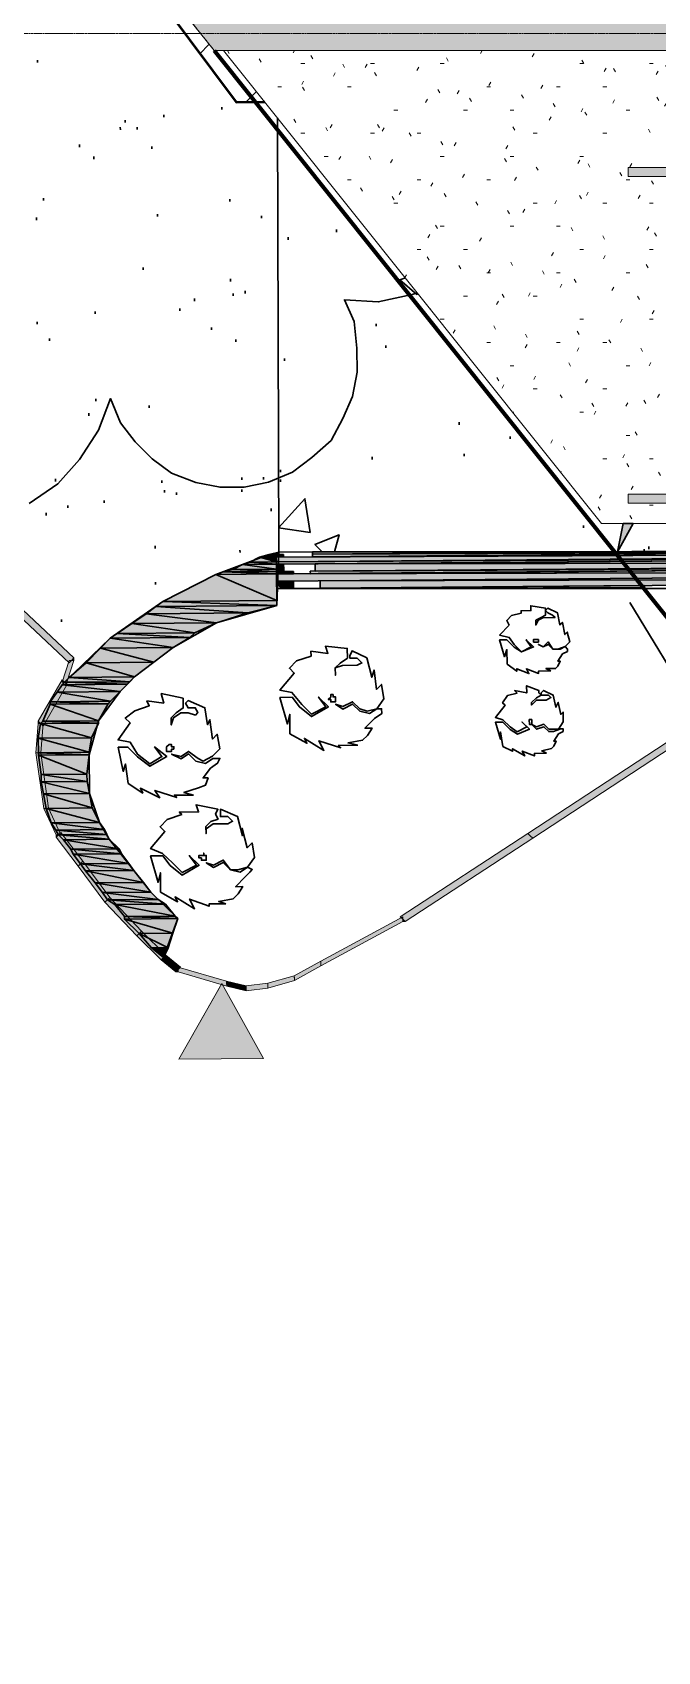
# Model space of a CAD drawing. Header units: inches. Extents: x -4136 to -1245, y 10244 to 12022.
# Drawn here: x -3729 to -3522, y 10266 to 10801 of the extents above; entities that cross this region are included whole.
import ezdxf

# ---------------------------------------------------------------- set-up
doc = ezdxf.new("R2010")
doc.units = ezdxf.units.IN
doc.header["$MEASUREMENT"] = 0
for name, pattern in [('Double Dash 3_8_', [1, 0.375, -0.125, 0.125, -0.125, 0.125, -0.125]), ('Grid Line 1_2_', [0.875, 0.5, -0.125, 0.125, -0.125]), ('IMPORT-DASHEDX2 _3_', [0.225, 0.15, -0.075])]:
    doc.linetypes.add(name, pattern=pattern)
for name, color, linetype, lineweight in [('A-FLOR', 192, 'Continuous', 13), ('A-FLOR-PATT-2', 8, 'Continuous', 9), ('A-GENM', 5, 'Continuous', 9), ('C-PROP-LINE', 91, 'Double Dash 3_8_', 20), ('PDF_Geometry-1', 9, 'Continuous', 70), ('PDF_Geometry-2', 254, 'Continuous', 9), ('PDF_Geometry-3', 253, 'Continuous', 30), ('PDF_Geometry-4', 151, 'Continuous', 20), ('PDF_Geometry-5', 111, 'Continuous', 50), ('PDF_Solid Fills-1', 147, 'IMPORT-DASHEDX2 _3_', 9), ('PDF_Solid Fills-2', 253, 'Continuous', 30), ('PDF_Solid Fills-3', 151, 'Continuous', 20), ('PDF_Solid Fills-4', 254, 'Continuous', 9), ('S-GRID-1', 1, 'Grid Line 1_2_', 9), ('site plan_dwg _3_-1', 254, 'IMPORT-DASHEDX2 _3_', 9)]:
    doc.layers.add(name, color=color, linetype=linetype, lineweight=lineweight)
pattern_1 = [(0, (0, 0), (30.72, 7.68), [1.267, -21.773, 1.267, -21.773, -122.88]), (0, (0, 0), (30.72, 7.68), [-46.08, 1.267, -44.813, 1.267, -21.773, -53.76]), (0, (0, 0), (30.72, 7.68), [-115.2, 1.267, -14.093, 1.267, -37.133]), (120, (11.52, 3.84), (-22.011075, 22.7643004), [1.267, -21.773, 1.267, -21.773, -122.88]), (120, (11.52, 3.84), (-22.011075, 22.7643004), [-46.08, 1.267, -44.813, 1.267, -21.773, -53.76]), (120, (11.52, 3.84), (-22.011075, 22.7643004), [-115.2, 1.267, -14.093, 1.267, -37.133]), (240, (15.36, 19.2), (-8.708925, -30.4443004), [1.267, -21.773, 1.267, -21.773, -122.88]), (240, (15.36, 19.2), (-8.708925, -30.4443004), [-46.08, 1.267, -44.813, 1.267, -21.773, -53.76]), (240, (15.36, 19.2), (-8.708925, -30.4443004), [-115.2, 1.267, -14.093, 1.267, -37.133])]

# ---------------------------------------------------------------- blocks, each defined once
blk = doc.blocks.new('site plan_dwg _3_-1267336-FLOOR PLAN - MEZZANINE')
at = {"layer": 'PDF_Solid Fills-1'}
for points in [[(1327.32, 743.4), (1328.92, 745), (1202.52, 865.8), (1200.92, 864.2), (1327.12, 743.59)], [(1324.92, 737), (1326.53, 737.02), (1328.92, 744.2), (1327.32, 744.2), (1325.12, 737.6)], [(1318.52, 722.6), (1326.52, 736.2), (1324.92, 737.8), (1316.92, 724.2), (1318.51, 722.6)], [(1316.12, 713.8), (1317.72, 713.8), (1318.52, 723.4), (1316.92, 723.4), (1316.12, 713.81)], [(1480.12, 684.2), (1536.12, 720.2), (1534.52, 721.8), (1478.52, 685.8)], [(1318.52, 695.4), (1320.12, 695.4), (1317.72, 713.8), (1316.12, 713.8)], [(1322.52, 686.6), (1324.12, 686.6), (1320.12, 695.4), (1318.52, 695.4)], [(1329.72, 676.2), (1331.32, 677.8), (1324.12, 687.4), (1322.52, 685.8)], [(1437.72, 657), (1480.12, 684.2), (1478.52, 685.8), (1436.12, 658.6)], [(1338.52, 664.2), (1340.12, 665.8), (1331.32, 677.8), (1329.72, 676.2)], [(1348.92, 653), (1350.52, 654.6), (1340.12, 665.8), (1338.52, 664.2)], [(1409.72, 642.6), (1436.92, 657), (1436.92, 658.6), (1409.72, 644.2)], [(1356.92, 645), (1358.52, 646.6), (1350.52, 654.6), (1348.92, 653)], [(1361.72, 641), (1363.32, 642.6), (1358.52, 646.6), (1356.92, 645)], [(1378.52, 636.2), (1378.52, 637.8), (1362.52, 642.6), (1362.52, 641), (1378.51, 636.2)], [(1400.92, 637.8), (1409.72, 642.6), (1409.72, 644.2), (1400.92, 639.4)], [(1384.92, 634.6), (1384.92, 636.2), (1378.52, 637.8), (1378.52, 636.2), (1384.91, 634.6)], [(1384.92, 634.6), (1392.12, 635.4), (1392.12, 637), (1384.92, 636.2)], [(1392.12, 635.4), (1400.92, 637.8), (1400.92, 639.4), (1392.12, 637)]]:
    blk.add_hatch(color=256, dxfattribs=at).paths.add_polyline_path(points, flags=0)
at = {"layer": 'PDF_Solid Fills-2'}
for points in [[(1508.92, 778.6), (1510.86, 787.9), (1514.22, 787.88), (1510.61, 781.55)], [(1384.92, 775.4), (1396.12, 775.4), (1387.32, 776.2)], [(1387.32, 776.2), (1396.12, 776.2), (1390.52, 777.8)], [(1396.12, 775.4), (1387.32, 776.2), (1396.12, 776.2)], [(1390.52, 777.8), (1396.12, 777.8), (1393.72, 778.6)], [(1396.12, 776.2), (1390.52, 777.8), (1396.12, 777.8)], [(1393.72, 778.6), (1396.12, 778.6), (1396.92, 779.4)], [(1396.12, 777.8), (1393.72, 778.6), (1396.12, 778.6)], [(1396.12, 777.8), (1398.52, 777.8), (1396.12, 778.6)], [(1398.52, 777.8), (1396.12, 778.6), (1398.52, 778.6)], [(1396.12, 776.2), (1783.32, 776.2), (1396.12, 777.8)], [(1396.12, 777.8), (1644.12, 777.8), (1783.32, 776.2), (1493.97, 777.39)], [(1396.12, 775.4), (1786.52, 775.4), (1396.12, 776.2)], [(1396.12, 776.2), (1783.32, 776.2), (1786.52, 775.4), (1492.68, 776)], [(1408.12, 778.6), (1513.72, 778.6), (1408.12, 779.4)], [(1408.12, 777.8), (1624.15, 777.84), (1408.12, 778.6)], [(1408.12, 778.6), (1513.78, 778.6), (1624.15, 777.84), (1494.8, 778.29)], [(1358.52, 763.4), (1396.12, 763.4), (1376.12, 772.2)], [(1376.12, 772.2), (1396.12, 772.2), (1378.52, 773), (1377.06, 772.51)], [(1396.12, 763.4), (1376.12, 772.2), (1396.12, 772.2)], [(1378.52, 773), (1396.12, 773), (1381.72, 773.8)], [(1396.12, 772.2), (1378.52, 773), (1396.12, 773)], [(1381.72, 773.8), (1396.12, 773.8), (1384.92, 775.4)], [(1396.12, 773), (1381.72, 773.8), (1396.12, 773.8)], [(1396.12, 773.8), (1384.92, 775.4), (1396.12, 775.4)], [(1396.12, 773.8), (1398.52, 773.8), (1396.12, 775.4)], [(1398.52, 773.8), (1396.12, 775.4), (1398.52, 775.4)], [(1396.12, 773), (1398.52, 773), (1396.12, 773.8)], [(1398.52, 773), (1396.12, 773.8), (1398.52, 773.8)], [(1396.12, 772.2), (1401.72, 772.2), (1396.12, 773)], [(1401.72, 772.2), (1396.12, 773), (1401.72, 773)], [(1396.12, 769.8), (1802.41, 769.82), (1396.12, 772.2)], [(1396.12, 772.2), (1798.52, 772.2), (1806.52, 769.8), (1488.66, 771.66)], [(1407.32, 772.2), (1798.52, 772.2), (1407.32, 773)], [(1407.32, 773), (1794.52, 773), (1798.52, 772.2), (1489.75, 772.83)], [(1408.92, 773), (1794.52, 773), (1408.92, 775.4)], [(1408.92, 775.4), (1786.52, 775.4), (1794.52, 773), (1491.64, 774.88)], [(1396.12, 769), (1401.72, 769), (1396.12, 769.8)], [(1401.72, 769), (1396.12, 769.8), (1401.72, 769.8)], [(1397.72, 767.4), (1401.72, 767.4), (1396.12, 769)], [(1401.72, 767.4), (1396.12, 769), (1401.72, 769)], [(1410.52, 767.4), (1813.72, 767.4), (1410.52, 769.8)], [(1410.52, 769.8), (1806.52, 769.8), (1813.72, 767.4), (1486.52, 769.35)], [(1410.52, 767.4), (1517.72, 767.4), (1517.72, 766.6), (1484.21, 766.85)], [(1352.92, 759.4), (1386.52, 759.4), (1356.12, 761.8)], [(1356.12, 761.8), (1396.12, 761.8), (1358.52, 763.4)], [(1386.52, 759.4), (1356.12, 761.8), (1396.12, 761.8)], [(1396.12, 761.8), (1358.52, 763.4), (1396.12, 763.4)], [(1343.32, 753), (1368.92, 753), (1348.12, 756.2)], [(1348.12, 756.2), (1376.12, 756.2), (1352.92, 759.4)], [(1368.92, 753), (1348.12, 756.2), (1376.12, 756.2)], [(1376.12, 756.2), (1352.92, 759.4), (1386.52, 759.4), (1376.93, 756.45)], [(1337.72, 748.2), (1361.72, 748.2), (1340.92, 751.4)], [(1340.92, 751.4), (1367.32, 751.4), (1343.32, 753)], [(1361.72, 748.2), (1340.92, 751.4), (1367.32, 751.4)], [(1367.32, 751.4), (1343.32, 753), (1368.92, 753)], [(1332.92, 743.4), (1355.32, 743.4), (1337.72, 748.2)], [(1355.32, 743.4), (1337.72, 748.2), (1361.72, 748.2)], [(1325.72, 737), (1347.32, 737), (1327.32, 738.6)], [(1327.32, 738.6), (1348.92, 738.6), (1332.92, 743.4)], [(1347.32, 737), (1327.32, 738.6), (1348.92, 738.6)], [(1348.92, 738.6), (1332.92, 743.4), (1355.32, 743.4)], [(1320.92, 730.6), (1340.92, 730.6), (1323.32, 733.8)], [(1323.32, 733.8), (1344.12, 733.8), (1324.92, 736.2)], [(1340.92, 730.6), (1323.32, 733.8), (1344.12, 733.8)], [(1324.92, 736.2), (1346.52, 736.2), (1325.72, 737)], [(1344.12, 733.8), (1324.92, 736.2), (1346.52, 736.2)], [(1346.52, 736.2), (1325.72, 737), (1347.32, 737)], [(1318.52, 724.2), (1336.92, 724.2), (1320.92, 729.8)], [(1320.92, 729.8), (1340.12, 729.8), (1320.92, 730.6)], [(1340.12, 729.8), (1320.92, 730.6), (1340.92, 730.6)], [(1336.92, 724.2), (1320.92, 729.8), (1340.12, 729.8)], [(1316.92, 718.6), (1334.52, 718.6), (1317.72, 723.4)], [(1317.72, 723.4), (1336.92, 723.4), (1318.52, 724.2)], [(1334.52, 718.6), (1317.72, 723.4), (1336.92, 723.4)], [(1336.92, 723.4), (1318.52, 724.2), (1336.92, 724.2)], [(1316.92, 713.8), (1333.72, 713.8), (1316.92, 718.6)], [(1333.72, 713.8), (1316.92, 718.6), (1334.52, 718.6)], [(1316.92, 713), (1333.72, 713), (1316.92, 713.8)], [(1333.72, 713), (1316.92, 713.8), (1333.72, 713.8)], [(1317.72, 706.6), (1332.92, 706.6), (1316.92, 713)], [(1332.92, 706.6), (1316.92, 713), (1333.72, 713)], [(1317.72, 704.2), (1332.92, 704.2), (1317.72, 706.6)], [(1332.92, 704.2), (1317.72, 706.6), (1332.92, 706.6)], [(1318.52, 700.2), (1333.72, 700.2), (1317.72, 704.2)], [(1333.72, 700.2), (1317.72, 704.2), (1332.92, 704.2)], [(1319.32, 695.4), (1334.52, 695.4), (1318.52, 700.2)], [(1334.52, 695.4), (1318.52, 700.2), (1333.72, 700.2)], [(1320.92, 690.6), (1336.92, 690.6), (1319.32, 695.4)], [(1336.92, 690.6), (1319.32, 695.4), (1334.52, 695.4)], [(1322.52, 688.2), (1338.52, 688.2), (1320.92, 690.6)], [(1338.52, 688.2), (1320.92, 690.6), (1336.92, 690.6)], [(1323.32, 686.6), (1339.32, 686.6), (1322.52, 688.2)], [(1339.32, 686.6), (1322.52, 688.2), (1338.52, 688.2)], [(1324.92, 685), (1340.12, 685), (1323.32, 686.6)], [(1340.12, 685), (1323.32, 686.6), (1339.32, 686.6)], [(1327.32, 681.8), (1343.32, 681.8), (1324.92, 685)], [(1343.32, 681.8), (1324.92, 685), (1340.12, 685)], [(1328.12, 680.2), (1344.12, 680.2), (1327.32, 681.8)], [(1344.12, 680.2), (1327.32, 681.8), (1343.32, 681.8)], [(1330.52, 677), (1346.52, 677), (1328.12, 680.2)], [(1346.52, 677), (1328.12, 680.2), (1344.12, 680.2)], [(1332.12, 674.6), (1348.12, 674.6), (1330.52, 677)], [(1348.12, 674.6), (1330.52, 677), (1346.52, 677)], [(1335.32, 670.6), (1351.32, 670.6), (1332.12, 674.6)], [(1351.32, 670.6), (1332.12, 674.6), (1348.12, 674.6)], [(1337.72, 667.4), (1353.72, 667.4), (1335.32, 670.6)], [(1353.72, 667.4), (1335.32, 670.6), (1351.32, 670.6)], [(1339.32, 665), (1356.12, 665), (1337.72, 667.4)], [(1356.12, 665), (1337.72, 667.4), (1353.72, 667.4)], [(1341.72, 663.4), (1358.52, 663.4), (1339.32, 665)], [(1358.52, 663.4), (1339.32, 665), (1356.12, 665)], [(1344.92, 659.4), (1361.72, 659.4), (1341.72, 663.4)], [(1361.72, 659.4), (1341.72, 663.4), (1358.52, 663.4)], [(1344.92, 658.6), (1362.52, 658.6), (1344.92, 659.4)], [(1362.52, 658.6), (1344.92, 659.4), (1361.72, 659.4)], [(1349.72, 653.8), (1360.92, 653.8), (1344.92, 658.6)], [(1360.92, 653.8), (1344.92, 658.6), (1362.52, 658.6)], [(1353.72, 649), (1359.32, 649), (1349.72, 653.8)], [(1359.32, 649), (1349.72, 653.8), (1360.92, 653.8)], [(1357.72, 645.8), (1353.72, 649), (1359.32, 649)]]:
    blk.add_hatch(color=256, dxfattribs=at).paths.add_polyline_path(points, flags=0)
at = {"layer": 'PDF_Solid Fills-3'}
blk.add_hatch(color=256, dxfattribs=at).paths.add_polyline_path([(1362.52, 612.2), (1390.52, 612.2), (1376.92, 637), (1375.92, 635.27)], flags=0)
at = {"layer": 'PDF_Solid Fills-4'}
for points in [[(1328.12, 744.2), (1328.92, 745), (1328.92, 744.2)], [(1326.52, 736.2), (1325.72, 737), (1326.52, 737)], [(1316.92, 723.4), (1317.72, 723.4), (1316.92, 724.2)], [(1322.52, 685.8), (1323.32, 686.6), (1322.52, 686.6)], [(1436.92, 657), (1437.72, 657), (1436.92, 657.8)], [(1361.72, 641), (1362.52, 641), (1362.52, 641.8)]]:
    blk.add_hatch(color=256, dxfattribs=at).paths.add_polyline_path(points, flags=0)
at = {"layer": 'PDF_Geometry-1'}
blk.add_line((1376.93, 945.36), (1795.09, 412.82), dxfattribs=at)
at = {"layer": 'PDF_Geometry-2'}
for p, q in [((1328.92, 745), (1328.92, 744.2)), ((1326.52, 737), (1326.52, 736.2))]:
    blk.add_line(p, q, dxfattribs=at)
at = {"layer": 'PDF_Geometry-2', "flags": 128}
for points in [[(1201.72, 865), (1202.52, 865.8), (1328.92, 745), (1328.12, 744.2), (1327.32, 743.4), (1200.92, 864.2), (1201.72, 865), (1200.92, 864.2)], [(1328.12, 744.2), (1327.32, 744.2), (1324.92, 737), (1326.52, 737), (1328.92, 744.2)], [(1325.72, 737), (1324.92, 737.8), (1316.92, 724.2), (1317.72, 723.4), (1318.52, 722.6), (1326.52, 736.2)], [(1479.32, 685), (1478.52, 685.8), (1534.52, 721.8), (1535.32, 721), (1536.12, 720.2), (1480.12, 684.2), (1479.32, 685), (1480.12, 684.2)], [(1316.92, 713.8), (1316.12, 713.8), (1318.52, 695.4), (1320.12, 695.4), (1317.72, 713.8)], [(1319.32, 695.4), (1318.52, 695.4), (1322.52, 686.6), (1324.12, 686.6), (1320.12, 695.4)], [(1330.52, 677), (1329.72, 676.2), (1338.52, 664.2), (1339.32, 665), (1340.12, 665.8), (1331.32, 677.8)], [(1331.32, 677.8), (1330.52, 677)], [(1339.32, 665), (1340.12, 665.8), (1350.52, 654.6), (1349.72, 653.8), (1348.92, 653), (1338.52, 664.2), (1339.32, 665), (1338.52, 664.2)], [(1409.72, 643.4), (1409.72, 642.6), (1436.92, 657), (1436.92, 658.6), (1409.72, 644.2)], [(1349.72, 653.8), (1350.52, 654.6), (1358.52, 646.6), (1357.72, 645.8), (1356.92, 645), (1348.92, 653), (1349.72, 653.8), (1348.92, 653)], [(1357.72, 645.8), (1358.52, 646.6), (1363.32, 642.6), (1362.52, 641.8), (1361.72, 641), (1356.92, 645), (1357.72, 645.8), (1356.92, 645)], [(1400.92, 638.6), (1400.92, 637.8), (1409.72, 642.6), (1409.72, 644.2), (1400.92, 639.4)], [(1378.52, 637), (1378.52, 636.2), (1384.92, 634.6), (1384.92, 636.2), (1378.52, 637.8)], [(1384.92, 635.4), (1384.92, 634.6), (1392.12, 635.4), (1392.12, 637), (1384.92, 636.2)], [(1392.12, 636.2), (1392.12, 635.4), (1400.92, 637.8), (1400.92, 639.4), (1392.12, 637)]]:
    blk.add_lwpolyline(points, close=True, dxfattribs=at)
for points in [[(1316.92, 723.4), (1316.12, 713.8), (1317.72, 713.8), (1318.52, 723.4), (1317.72, 723.4), (1316.92, 723.4), (1316.92, 724.2)], [(1322.52, 685.8), (1329.72, 676.2), (1330.52, 677), (1331.32, 677.8), (1324.12, 687.4), (1323.32, 686.6), (1322.52, 685.8), (1322.52, 686.6)], [(1437.72, 657), (1480.12, 684.2), (1479.32, 685), (1478.52, 685.8), (1436.12, 658.6), (1436.92, 657.8), (1437.72, 657), (1436.92, 657)], [(1362.52, 641), (1378.52, 636.2), (1378.52, 637.8), (1362.52, 642.6), (1362.52, 641.8), (1362.52, 641), (1361.72, 641)]]:
    blk.add_lwpolyline(points, dxfattribs=at)
at = {"layer": 'PDF_Geometry-3'}
for p, q in [((1372.12, 944.2), (1375.33, 947.4)), ((1318.52, 942.6), (1318.52, 941.8)), ((1387.32, 928.2), (1390.83, 931.66)), ((1379.32, 926.6), (1379.32, 925.8)), ((1345.72, 920.2), (1345.72, 919.4)), ((1347.32, 922.6), (1347.32, 921.8)), ((1351.32, 920.2), (1351.32, 919.4)), ((1360.12, 924.2), (1360.12, 923.4)), ((1332.12, 914.6), (1332.12, 913.8)), ((1336.92, 910.6), (1336.92, 909.8)), ((1356.12, 913.8), (1356.12, 913)), ((1320.12, 897), (1320.12, 896.2)), ((1381.72, 896.2), (1381.72, 895.4)), ((1317.72, 890.6), (1317.72, 889.8)), ((1357.72, 891.4), (1357.72, 890.6)), ((1392.12, 890.6), (1392.12, 889.8)), ((1400.92, 883.4), (1400.92, 882.6)), ((1416.92, 885.8), (1416.92, 885)), ((1352.92, 873.8), (1352.92, 873)), ((1381.72, 869.8), (1381.72, 869)), ((1369.72, 863.4), (1369.72, 862.6)), ((1382.52, 865), (1382.52, 864.2)), ((1386.52, 865.8), (1386.52, 865)), ((1317.72, 856.2), (1317.72, 855.4)), ((1336.92, 859.4), (1336.92, 858.6)), ((1364.92, 860.2), (1364.92, 859.4)), ((1375.32, 853.8), (1375.32, 853)), ((1429.72, 854.6), (1429.72, 853.8)), ((1321.72, 850.6), (1321.72, 849.8)), ((1383.32, 849.8), (1383.32, 849)), ((1432.92, 847.4), (1432.92, 846.6)), ((1399.32, 843.4), (1399.32, 842.6)), ((1336.92, 830.6), (1336.92, 829.8)), ((1334.52, 825.8), (1334.52, 825)), ((1354.52, 828.2), (1354.52, 827.4)), ((1456.92, 821.8), (1456.92, 821)), ((1473.72, 817), (1473.72, 816.2)), ((1428.12, 810.6), (1428.12, 809.8)), ((1458.52, 811.4), (1458.52, 810.6)), ((1323.32, 804.2), (1323.32, 803.4)), ((1358.52, 803.4), (1358.52, 802.6)), ((1384.92, 804.2), (1384.92, 803.4)), ((1392.12, 804.2), (1392.12, 803.4)), ((1397.72, 806.6), (1397.72, 805.8)), ((1397.72, 803.4), (1397.72, 802.6)), ((1359.32, 800.2), (1359.32, 799.4)), ((1363.32, 799.4), (1363.32, 798.6)), ((1384.92, 800.2), (1384.92, 799.4)), ((1320.12, 793), (1320.12, 792.2)), ((1327.32, 795.4), (1327.32, 794.6)), ((1339.32, 797), (1339.32, 796.2)), ((1394.52, 793.8), (1394.52, 793)), ((1497.72, 787.4), (1497.72, 786.6)), ((1356.12, 781.8), (1356.12, 781)), ((1384.12, 780.2), (1384.12, 779.4)), ((1517.72, 779.4), (1517.72, 778.6)), ((1519.32, 780.2), (1519.32, 779.4)), ((1356.12, 769.8), (1356.12, 769)), ((1512.92, 761.8), (1563.32, 677)), ((1324.92, 757.8), (1324.92, 757))]:
    blk.add_line(p, q, dxfattribs=at)
at = {"layer": 'PDF_Geometry-3', "flags": 128}
for points in [[(1828.92, 763.4), (1783.32, 776.2), (1635.32, 777.8), (1396.92, 779.4), (1396.12, 778.6), (1396.92, 779.4), (1397.69, 922.93)], [(1443.5, 864.64), (1443.32, 864.2), (1437.72, 869), (1439.55, 869.66)], [(1314.52, 796.2), (1324.12, 802.6), (1331.32, 810.6), (1337.72, 820.2), (1341.72, 830.6), (1344.92, 822.6), (1349.72, 816.2), (1355.32, 810.6), (1361.72, 805.8), (1369.72, 802.6), (1377.72, 801), (1385.72, 801), (1393.72, 802.6), (1401.72, 805.8), (1408.12, 810.6), (1414.52, 816.2), (1418.52, 823.4), (1421.72, 830.6), (1423.32, 838.6), (1423.32, 846.6), (1422.52, 855.4), (1419.32, 862.6), (1430.52, 861.8), (1441.72, 864.2), (1443.43, 864.72)], [(1411.32, 779.4), (1408.92, 781.8), (1416.92, 785), (1415.32, 779.4)], [(1357.72, 645.8), (1362.52, 658.6), (1353.72, 667.4), (1348.12, 674.6), (1340.12, 685), (1336.92, 690.6), (1333.72, 700.2), (1333.72, 713), (1336.92, 724.2), (1344.12, 733.8), (1348.92, 738.6), (1361.72, 748.2), (1376.12, 756.2), (1396.12, 761.8), (1396.92, 779.4), (1393.72, 778.6), (1376.12, 772.2), (1358.52, 763.4), (1340.92, 751.4), (1325.72, 737)], [(1396.12, 767.4), (1781.72, 764.2), (1828.92, 751.4)], [(1486.52, 739.4), (1484.92, 740.2), (1488.12, 740.2), (1488.92, 741), (1489.72, 742.6), (1488.92, 742.6), (1490.52, 745), (1492.12, 745.8), (1492.12, 746.6), (1491.32, 747.4), (1489.72, 746.6), (1487.32, 746.6), (1485.72, 748.2), (1484.12, 747.4), (1482.52, 748.2), (1484.12, 747.4), (1485.72, 749), (1487.32, 746.6), (1488.92, 746.6), (1491.32, 747.4), (1492.92, 749), (1492.12, 752.2), (1491.32, 751.4), (1490.52, 755.4), (1489.72, 754.6), (1488.92, 758.6), (1485.72, 760.2), (1484.92, 759.4), (1485.72, 758.6), (1487.32, 757.8), (1488.12, 757), (1484.12, 757), (1482.52, 756.2), (1481.72, 754.6), (1481.72, 756.2), (1483.32, 757), (1484.92, 757.8), (1484.92, 760.2), (1480.12, 761), (1480.12, 759.4), (1476.92, 759.4), (1476.92, 758.6), (1473.72, 757.8), (1472.12, 756.2), (1472.91, 754.62)], [(1472.92, 754.6), (1469.72, 751.4), (1472.92, 750.6), (1474.52, 748.2), (1476.92, 745.8), (1480.12, 747.4), (1478.52, 749.8), (1480.92, 747.4), (1476.92, 745.8), (1474.52, 747.4), (1472.12, 749.8), (1469.72, 749.8), (1471.32, 744.2), (1472.12, 746.6), (1472.12, 741.8), (1475.32, 739.4), (1475.32, 740.2), (1479.32, 738.6), (1478.52, 740.2), (1482.52, 738.6), (1482.52, 739.4), (1486.52, 739.4)]]:
    blk.add_lwpolyline(points, dxfattribs=at)
for points in [[(1407.32, 785.8), (1396.92, 787.4), (1405.72, 797)], [(1410.52, 767.4), (1517.72, 766.6)], [(1482.52, 749), (1482.52, 749.8), (1480.92, 749.8), (1480.92, 749)], [(1422.52, 715.4), (1419.32, 716.2), (1424.12, 717), (1425.72, 718.6), (1427.32, 721), (1424.92, 721), (1428.12, 724.2), (1430.52, 725.8), (1430.52, 727.4), (1428.92, 727.4), (1426.52, 725.8), (1423.32, 726.6), (1420.92, 729), (1417.72, 727.4), (1415.32, 729), (1417.72, 728.2), (1420.92, 729.8), (1423.32, 727.4), (1425.72, 726.6), (1428.92, 727.4), (1431.32, 730.6), (1430.52, 735.4), (1428.92, 733.8), (1428.12, 740.2), (1427.32, 737.8), (1425.72, 744.2), (1420.92, 746.6), (1420.12, 745), (1420.12, 744.2), (1422.52, 744.2), (1424.12, 742.6), (1422.52, 741.8), (1417.72, 741.8), (1415.32, 741), (1415.32, 738.6), (1415.32, 741), (1416.92, 742.6), (1419.32, 744.2), (1419.32, 747.4), (1412.12, 748.2), (1412.92, 745.8), (1407.32, 746.6), (1407.32, 745), (1402.52, 743.4), (1400.12, 741), (1401.72, 739.4), (1396.92, 733.8), (1400.92, 733), (1404.12, 729), (1407.32, 725.8), (1412.12, 728.2), (1409.72, 731.4), (1412.92, 728.2), (1407.32, 725), (1403.32, 728.2), (1400.92, 731.4), (1396.92, 731.4), (1399.32, 722.6), (1400.12, 725.8), (1400.12, 719.4), (1405.72, 716.2), (1404.92, 717.8), (1411.32, 713.8), (1409.72, 717), (1416.92, 714.6), (1416.12, 715.4)], [(1368.12, 699.4), (1364.92, 700.2), (1369.72, 701.8), (1372.12, 702.6), (1372.92, 705), (1371.32, 705), (1373.72, 708.2), (1376.12, 709.8), (1376.92, 711.4), (1374.52, 711.4), (1372.12, 709.8), (1368.92, 710.6), (1366.52, 713), (1364.12, 711.4), (1360.92, 713), (1364.12, 712.2), (1366.52, 713.8), (1369.72, 711.4), (1371.32, 710.6), (1374.52, 712.2), (1376.92, 714.6), (1376.12, 719.4), (1374.52, 717.8), (1373.72, 724.2), (1372.92, 722.6), (1372.12, 728.2), (1366.52, 730.6), (1365.72, 729.8), (1366.52, 728.2), (1368.92, 728.2), (1369.72, 726.6), (1368.92, 725.8), (1366.52, 726.6), (1364.12, 726.6), (1361.72, 725), (1360.92, 722.6), (1360.92, 725), (1362.52, 726.6), (1364.92, 728.2), (1364.92, 731.4), (1357.72, 733), (1358.52, 729.8), (1352.92, 730.6), (1353.72, 729), (1348.92, 727.4), (1345.72, 725), (1347.32, 723.4), (1343.32, 717.8), (1347.32, 717), (1349.72, 713), (1353.72, 709.8), (1357.72, 712.2), (1355.32, 715.4), (1359.32, 712.2), (1353.72, 709), (1349.72, 712.2), (1346.52, 715.4), (1343.32, 715.4), (1344.92, 707.4), (1345.72, 709.8), (1346.52, 703.4), (1351.32, 700.2), (1350.52, 701.8), (1356.92, 698.6), (1355.32, 701), (1362.52, 698.6), (1361.72, 699.4)], [(1484.92, 712.2), (1483.32, 713), (1486.52, 713.8), (1487.32, 714.6), (1488.12, 716.2), (1487.32, 716.2), (1488.92, 718.6), (1490.52, 719.4), (1490.52, 720.2), (1489.72, 720.2), (1487.32, 719.4), (1485.72, 719.4), (1484.12, 721), (1481.72, 720.2), (1480.12, 721.8), (1481.72, 721), (1484.12, 721.8), (1485.72, 720.2), (1488.92, 720.2), (1490.52, 722.6), (1490.52, 725.8), (1489.72, 725), (1488.92, 729), (1488.12, 727.4), (1487.32, 731.4), (1484.12, 733), (1483.32, 732.2), (1483.32, 731.4), (1485.72, 731.4), (1486.52, 730.6), (1484.92, 729.8), (1481.72, 729.8), (1480.92, 729), (1480.12, 728.2), (1480.12, 729), (1481.72, 730.6), (1483.32, 731.4), (1482.52, 732.2), (1482.52, 733), (1478.52, 734.6), (1478.52, 732.2), (1474.52, 733), (1475.32, 732.2), (1472.12, 731.4), (1470.52, 729), (1471.32, 728.2), (1468.12, 724.2), (1470.52, 723.4), (1472.92, 721), (1475.32, 719.4), (1478.52, 721), (1476.92, 722.6), (1479.32, 720.2), (1475.32, 718.6), (1472.92, 720.2), (1470.52, 722.6), (1468.12, 722.6), (1469.72, 717), (1469.72, 719.4), (1470.52, 714.6), (1473.72, 713), (1473.72, 713.8), (1477.72, 711.4), (1476.92, 713), (1480.92, 711.4), (1480.92, 712.2)], [(1415.32, 730.6), (1415.32, 731.4), (1414.52, 731.4), (1414.52, 732.2), (1413.72, 732.2), (1413.72, 731.4), (1412.92, 730.6), (1413.72, 730.6), (1413.72, 729.8), (1415.32, 729.8)], [(1480.12, 722.6), (1480.12, 723.4), (1479.32, 723.4), (1479.32, 721.8), (1480.12, 721.8)], [(1361.72, 714.6), (1361.72, 715.4), (1360.92, 715.4), (1360.92, 716.2), (1360.12, 716.2), (1359.32, 715.4), (1359.32, 713.8), (1360.92, 713.8), (1360.92, 714.6)], [(1378.52, 663.4), (1376.12, 664.2), (1380.92, 665), (1382.52, 666.6), (1384.12, 669), (1381.72, 669), (1384.92, 672.2), (1386.52, 673.8), (1387.32, 674.6), (1385.72, 675.4), (1383.32, 673.8), (1380.12, 674.6), (1377.72, 677), (1374.52, 675.4), (1372.12, 677), (1374.52, 676.2), (1377.72, 677.8), (1380.12, 674.6), (1382.52, 674.6), (1385.72, 675.4), (1388.12, 678.6), (1387.32, 683.4), (1385.72, 681.8), (1384.12, 688.2), (1384.12, 685.8), (1382.52, 692.2), (1376.92, 694.6), (1376.92, 692.2), (1379.32, 692.2), (1380.92, 690.6), (1379.32, 689.8), (1374.52, 689.8), (1372.12, 688.2), (1372.12, 686.6), (1372.12, 689), (1373.72, 690.6), (1376.12, 691.4), (1375.32, 693), (1376.12, 694.6), (1368.92, 696.2), (1369.72, 693.8), (1363.32, 693.8), (1364.12, 693), (1359.32, 691.4), (1356.92, 689), (1358.52, 687.4), (1353.72, 681.8), (1357.72, 680.2), (1360.92, 677), (1364.12, 673.8), (1368.92, 676.2), (1366.52, 679.4), (1369.72, 676.2), (1364.12, 673), (1360.12, 676.2), (1357.72, 679.4), (1353.72, 679.4), (1356.12, 670.6), (1356.92, 673.8), (1356.92, 667.4), (1362.52, 664.2), (1361.72, 665.8), (1368.12, 661.8), (1366.52, 665), (1372.92, 662.6), (1372.92, 663.4)], [(1372.12, 678.6), (1372.12, 679.4), (1371.32, 679.4), (1371.32, 680.2), (1371.32, 679.4), (1369.72, 679.4), (1369.72, 678.6), (1370.52, 678.6), (1370.52, 677.8), (1372.12, 677.8)]]:
    blk.add_lwpolyline(points, close=True, dxfattribs=at)
at = {"layer": 'PDF_Geometry-4', "flags": 128}
blk.add_lwpolyline([(1376.92, 637), (1362.52, 612.2), (1390.52, 612.2)], close=True, dxfattribs=at)
at = {"layer": 'PDF_Geometry-5', "flags": 128}
blk.add_lwpolyline([(1292.14, 1053.34), (1384.12, 928.2), (1393.55, 928.2)], dxfattribs=at)
at = {"layer": 'PDF_Solid Fills-2'}
for p, q in [((1508.92, 778.6), (1510.86, 787.9)), ((1514.22, 787.88), (1510.61, 781.55)), ((1510.86, 787.9), (1514.22, 787.88)), ((1510.61, 781.55), (1508.92, 778.6)), ((1387.32, 776.2), (1384.92, 775.4)), ((1390.52, 777.8), (1387.32, 776.2)), ((1387.32, 776.2), (1396.12, 776.2)), ((1396.12, 775.4), (1387.32, 776.2)), ((1396.12, 775.4), (1387.32, 776.2)), ((1387.32, 776.2), (1396.12, 776.2)), ((1393.72, 778.6), (1390.52, 777.8)), ((1390.52, 777.8), (1396.12, 777.8)), ((1396.12, 776.2), (1390.52, 777.8)), ((1396.12, 776.2), (1390.52, 777.8)), ((1390.52, 777.8), (1396.12, 777.8)), ((1396.92, 779.4), (1393.72, 778.6)), ((1393.72, 778.6), (1396.12, 778.6)), ((1396.12, 777.8), (1393.72, 778.6)), ((1396.12, 777.8), (1393.72, 778.6)), ((1393.72, 778.6), (1396.12, 778.6)), ((1396.12, 778.6), (1396.92, 779.4)), ((1398.52, 777.8), (1396.12, 778.6)), ((1396.12, 778.6), (1396.12, 777.8)), ((1398.52, 777.8), (1396.12, 778.6)), ((1396.12, 778.6), (1398.52, 778.6)), ((1396.12, 778.6), (1396.12, 777.8)), ((1396.12, 777.8), (1398.52, 777.8)), ((1783.32, 776.2), (1396.12, 777.8)), ((1396.12, 777.8), (1396.12, 776.2)), ((1396.12, 777.8), (1644.12, 777.8)), ((1493.97, 777.39), (1396.12, 777.8)), ((1396.12, 777.8), (1396.12, 776.2)), ((1396.12, 776.2), (1783.32, 776.2)), ((1786.52, 775.4), (1396.12, 776.2)), ((1396.12, 776.2), (1396.12, 775.4)), ((1396.12, 776.2), (1783.32, 776.2)), ((1492.68, 776), (1396.12, 776.2)), ((1396.12, 776.2), (1396.12, 775.4)), ((1398.52, 778.6), (1398.52, 777.8)), ((1513.72, 778.6), (1408.12, 779.4)), ((1408.12, 779.4), (1408.12, 778.6)), ((1408.12, 778.6), (1513.72, 778.6)), ((1624.15, 777.84), (1408.12, 778.6)), ((1408.12, 778.6), (1408.12, 777.8)), ((1408.12, 778.6), (1513.78, 778.6)), ((1494.8, 778.29), (1408.12, 778.6)), ((1408.12, 777.8), (1624.15, 777.84)), ((1786.52, 775.4), (1492.68, 776)), ((1783.32, 776.2), (1493.97, 777.39)), ((1624.15, 777.84), (1494.8, 778.29)), ((1513.78, 778.6), (1624.15, 777.84)), ((1376.12, 772.2), (1358.52, 763.4)), ((1377.06, 772.51), (1376.12, 772.2)), ((1376.12, 772.2), (1396.12, 772.2)), ((1396.12, 763.4), (1376.12, 772.2)), ((1396.12, 763.4), (1376.12, 772.2)), ((1376.12, 772.2), (1396.12, 772.2)), ((1378.52, 773), (1377.06, 772.51)), ((1381.72, 773.8), (1378.52, 773)), ((1378.52, 773), (1396.12, 773)), ((1396.12, 772.2), (1378.52, 773)), ((1396.12, 772.2), (1378.52, 773)), ((1378.52, 773), (1396.12, 773)), ((1384.92, 775.4), (1381.72, 773.8)), ((1381.72, 773.8), (1396.12, 773.8)), ((1396.12, 773), (1381.72, 773.8)), ((1396.12, 773), (1381.72, 773.8)), ((1381.72, 773.8), (1396.12, 773.8)), ((1384.92, 775.4), (1396.12, 775.4)), ((1396.12, 773.8), (1384.92, 775.4)), ((1396.12, 773.8), (1384.92, 775.4)), ((1384.92, 775.4), (1396.12, 775.4)), ((1396.12, 775.4), (1786.52, 775.4)), ((1398.52, 773.8), (1396.12, 775.4)), ((1396.12, 775.4), (1396.12, 773.8)), ((1398.52, 773.8), (1396.12, 775.4)), ((1396.12, 775.4), (1398.52, 775.4)), ((1396.12, 775.4), (1396.12, 773.8)), ((1396.12, 773.8), (1398.52, 773.8)), ((1398.52, 773), (1396.12, 773.8)), ((1396.12, 773.8), (1396.12, 773)), ((1398.52, 773), (1396.12, 773.8)), ((1396.12, 773.8), (1398.52, 773.8)), ((1396.12, 773.8), (1396.12, 773)), ((1396.12, 773), (1398.52, 773)), ((1401.72, 772.2), (1396.12, 773)), ((1396.12, 773), (1396.12, 772.2)), ((1401.72, 772.2), (1396.12, 773)), ((1396.12, 773), (1401.72, 773)), ((1396.12, 773), (1396.12, 772.2)), ((1396.12, 772.2), (1401.72, 772.2)), ((1802.41, 769.82), (1396.12, 772.2)), ((1396.12, 772.2), (1396.12, 769.8)), ((1396.12, 772.2), (1798.52, 772.2)), ((1488.66, 771.66), (1396.12, 772.2)), ((1396.12, 772.2), (1396.12, 763.4)), ((1398.52, 775.4), (1398.52, 773.8)), ((1398.52, 773.8), (1398.52, 773)), ((1401.72, 773), (1401.72, 772.2)), ((1798.52, 772.2), (1407.32, 773)), ((1407.32, 773), (1407.32, 772.2)), ((1407.32, 773), (1794.52, 773)), ((1489.75, 772.83), (1407.32, 773)), ((1407.32, 772.2), (1798.52, 772.2)), ((1794.52, 773), (1408.92, 775.4)), ((1408.92, 775.4), (1408.92, 773)), ((1408.92, 775.4), (1786.52, 775.4)), ((1491.64, 774.88), (1408.92, 775.4)), ((1408.92, 773), (1794.52, 773)), ((1806.52, 769.8), (1488.66, 771.66)), ((1798.52, 772.2), (1489.75, 772.83)), ((1794.52, 773), (1491.64, 774.88)), ((1396.12, 769.8), (1802.41, 769.82)), ((1401.72, 769), (1396.12, 769.8)), ((1396.12, 769.8), (1396.12, 769)), ((1401.72, 769), (1396.12, 769.8)), ((1396.12, 769.8), (1401.72, 769.8)), ((1396.12, 769), (1401.72, 769)), ((1401.72, 767.4), (1396.12, 769)), ((1396.12, 769), (1397.72, 767.4)), ((1401.72, 767.4), (1396.12, 769)), ((1396.12, 769), (1401.72, 769)), ((1397.72, 767.4), (1401.72, 767.4)), ((1401.72, 769.8), (1401.72, 769)), ((1401.72, 769), (1401.72, 767.4)), ((1813.72, 767.4), (1410.52, 769.8)), ((1410.52, 769.8), (1410.52, 767.4)), ((1410.52, 769.8), (1806.52, 769.8)), ((1486.52, 769.35), (1410.52, 769.8)), ((1410.52, 767.4), (1813.72, 767.4)), ((1410.52, 767.4), (1517.72, 767.4)), ((1484.21, 766.85), (1410.52, 767.4)), ((1517.72, 766.6), (1484.21, 766.85)), ((1813.72, 767.4), (1486.52, 769.35)), ((1517.72, 767.4), (1517.72, 766.6)), ((1356.12, 761.8), (1352.92, 759.4)), ((1358.52, 763.4), (1356.12, 761.8)), ((1356.12, 761.8), (1396.12, 761.8)), ((1386.52, 759.4), (1356.12, 761.8)), ((1386.52, 759.4), (1356.12, 761.8)), ((1356.12, 761.8), (1396.12, 761.8)), ((1358.52, 763.4), (1396.12, 763.4)), ((1396.12, 761.8), (1358.52, 763.4)), ((1396.12, 761.8), (1358.52, 763.4)), ((1358.52, 763.4), (1396.12, 763.4)), ((1396.12, 761.8), (1386.52, 759.4)), ((1396.12, 763.4), (1396.12, 761.8)), ((1348.12, 756.2), (1343.32, 753)), ((1352.92, 759.4), (1348.12, 756.2)), ((1348.12, 756.2), (1376.12, 756.2)), ((1368.92, 753), (1348.12, 756.2)), ((1368.92, 753), (1348.12, 756.2)), ((1348.12, 756.2), (1376.12, 756.2)), ((1352.92, 759.4), (1386.52, 759.4)), ((1376.12, 756.2), (1352.92, 759.4)), ((1376.12, 756.2), (1352.92, 759.4)), ((1352.92, 759.4), (1386.52, 759.4)), ((1376.12, 756.2), (1368.92, 753)), ((1376.93, 756.45), (1376.12, 756.2)), ((1386.52, 759.4), (1376.93, 756.45)), ((1340.92, 751.4), (1337.72, 748.2)), ((1343.32, 753), (1340.92, 751.4)), ((1340.92, 751.4), (1367.32, 751.4)), ((1361.72, 748.2), (1340.92, 751.4)), ((1361.72, 748.2), (1340.92, 751.4)), ((1340.92, 751.4), (1367.32, 751.4)), ((1343.32, 753), (1368.92, 753)), ((1367.32, 751.4), (1343.32, 753)), ((1367.32, 751.4), (1343.32, 753)), ((1343.32, 753), (1368.92, 753)), ((1367.32, 751.4), (1361.72, 748.2)), ((1368.92, 753), (1367.32, 751.4)), ((1337.72, 748.2), (1332.92, 743.4)), ((1337.72, 748.2), (1361.72, 748.2)), ((1355.32, 743.4), (1337.72, 748.2)), ((1355.32, 743.4), (1337.72, 748.2)), ((1337.72, 748.2), (1361.72, 748.2)), ((1361.72, 748.2), (1355.32, 743.4)), ((1327.32, 738.6), (1325.72, 737)), ((1332.92, 743.4), (1327.32, 738.6)), ((1327.32, 738.6), (1348.92, 738.6)), ((1347.32, 737), (1327.32, 738.6)), ((1347.32, 737), (1327.32, 738.6)), ((1327.32, 738.6), (1348.92, 738.6)), ((1332.92, 743.4), (1355.32, 743.4)), ((1348.92, 738.6), (1332.92, 743.4)), ((1348.92, 738.6), (1332.92, 743.4)), ((1332.92, 743.4), (1355.32, 743.4)), ((1348.92, 738.6), (1347.32, 737)), ((1355.32, 743.4), (1348.92, 738.6)), ((1323.32, 733.8), (1320.92, 730.6)), ((1324.92, 736.2), (1323.32, 733.8)), ((1323.32, 733.8), (1344.12, 733.8)), ((1340.92, 730.6), (1323.32, 733.8)), ((1340.92, 730.6), (1323.32, 733.8)), ((1323.32, 733.8), (1344.12, 733.8)), ((1325.72, 737), (1324.92, 736.2)), ((1324.92, 736.2), (1346.52, 736.2)), ((1344.12, 733.8), (1324.92, 736.2)), ((1344.12, 733.8), (1324.92, 736.2)), ((1324.92, 736.2), (1346.52, 736.2)), ((1325.72, 737), (1347.32, 737)), ((1346.52, 736.2), (1325.72, 737)), ((1346.52, 736.2), (1325.72, 737)), ((1325.72, 737), (1347.32, 737)), ((1344.12, 733.8), (1340.92, 730.6)), ((1346.52, 736.2), (1344.12, 733.8)), ((1347.32, 737), (1346.52, 736.2)), ((1320.92, 729.8), (1318.52, 724.2)), ((1320.92, 730.6), (1340.92, 730.6)), ((1340.12, 729.8), (1320.92, 730.6)), ((1320.92, 730.6), (1320.92, 729.8)), ((1340.12, 729.8), (1320.92, 730.6)), ((1320.92, 730.6), (1340.92, 730.6)), ((1320.92, 729.8), (1340.12, 729.8)), ((1336.92, 724.2), (1320.92, 729.8)), ((1336.92, 724.2), (1320.92, 729.8)), ((1320.92, 729.8), (1340.12, 729.8)), ((1340.12, 729.8), (1336.92, 724.2)), ((1340.92, 730.6), (1340.12, 729.8)), ((1317.72, 723.4), (1316.92, 718.6)), ((1318.52, 724.2), (1317.72, 723.4)), ((1317.72, 723.4), (1336.92, 723.4)), ((1334.52, 718.6), (1317.72, 723.4)), ((1334.52, 718.6), (1317.72, 723.4)), ((1317.72, 723.4), (1336.92, 723.4)), ((1318.52, 724.2), (1336.92, 724.2)), ((1336.92, 723.4), (1318.52, 724.2)), ((1336.92, 723.4), (1318.52, 724.2)), ((1318.52, 724.2), (1336.92, 724.2)), ((1336.92, 723.4), (1334.52, 718.6)), ((1336.92, 724.2), (1336.92, 723.4)), ((1316.92, 718.6), (1334.52, 718.6)), ((1333.72, 713.8), (1316.92, 718.6)), ((1316.92, 718.6), (1316.92, 713.8)), ((1333.72, 713.8), (1316.92, 718.6)), ((1316.92, 718.6), (1334.52, 718.6)), ((1334.52, 718.6), (1333.72, 713.8)), ((1316.92, 713.8), (1333.72, 713.8)), ((1333.72, 713), (1316.92, 713.8)), ((1316.92, 713.8), (1316.92, 713)), ((1333.72, 713), (1316.92, 713.8)), ((1316.92, 713.8), (1333.72, 713.8)), ((1316.92, 713), (1333.72, 713)), ((1332.92, 706.6), (1316.92, 713)), ((1316.92, 713), (1317.72, 706.6)), ((1332.92, 706.6), (1316.92, 713)), ((1316.92, 713), (1333.72, 713)), ((1333.72, 713), (1332.92, 706.6)), ((1333.72, 713.8), (1333.72, 713)), ((1317.72, 706.6), (1332.92, 706.6)), ((1332.92, 704.2), (1317.72, 706.6)), ((1317.72, 706.6), (1317.72, 704.2)), ((1332.92, 704.2), (1317.72, 706.6)), ((1317.72, 706.6), (1332.92, 706.6)), ((1332.92, 706.6), (1332.92, 704.2)), ((1317.72, 704.2), (1332.92, 704.2)), ((1333.72, 700.2), (1317.72, 704.2)), ((1317.72, 704.2), (1318.52, 700.2)), ((1333.72, 700.2), (1317.72, 704.2)), ((1317.72, 704.2), (1332.92, 704.2)), ((1332.92, 704.2), (1333.72, 700.2)), ((1318.52, 700.2), (1333.72, 700.2)), ((1334.52, 695.4), (1318.52, 700.2)), ((1318.52, 700.2), (1319.32, 695.4)), ((1334.52, 695.4), (1318.52, 700.2)), ((1318.52, 700.2), (1333.72, 700.2)), ((1333.72, 700.2), (1334.52, 695.4)), ((1319.32, 695.4), (1334.52, 695.4)), ((1336.92, 690.6), (1319.32, 695.4)), ((1319.32, 695.4), (1320.92, 690.6)), ((1336.92, 690.6), (1319.32, 695.4)), ((1319.32, 695.4), (1334.52, 695.4)), ((1320.92, 690.6), (1336.92, 690.6)), ((1338.52, 688.2), (1320.92, 690.6)), ((1320.92, 690.6), (1322.52, 688.2)), ((1338.52, 688.2), (1320.92, 690.6)), ((1320.92, 690.6), (1336.92, 690.6)), ((1334.52, 695.4), (1336.92, 690.6)), ((1336.92, 690.6), (1338.52, 688.2)), ((1322.52, 688.2), (1338.52, 688.2)), ((1339.32, 686.6), (1322.52, 688.2)), ((1322.52, 688.2), (1323.32, 686.6)), ((1339.32, 686.6), (1322.52, 688.2)), ((1322.52, 688.2), (1338.52, 688.2)), ((1323.32, 686.6), (1339.32, 686.6)), ((1340.12, 685), (1323.32, 686.6)), ((1323.32, 686.6), (1324.92, 685)), ((1340.12, 685), (1323.32, 686.6)), ((1323.32, 686.6), (1339.32, 686.6)), ((1324.92, 685), (1340.12, 685)), ((1343.32, 681.8), (1324.92, 685)), ((1324.92, 685), (1327.32, 681.8)), ((1343.32, 681.8), (1324.92, 685)), ((1324.92, 685), (1340.12, 685)), ((1338.52, 688.2), (1339.32, 686.6)), ((1339.32, 686.6), (1340.12, 685)), ((1340.12, 685), (1343.32, 681.8)), ((1327.32, 681.8), (1343.32, 681.8)), ((1344.12, 680.2), (1327.32, 681.8)), ((1327.32, 681.8), (1328.12, 680.2)), ((1344.12, 680.2), (1327.32, 681.8)), ((1327.32, 681.8), (1343.32, 681.8)), ((1328.12, 680.2), (1344.12, 680.2)), ((1346.52, 677), (1328.12, 680.2)), ((1328.12, 680.2), (1330.52, 677)), ((1346.52, 677), (1328.12, 680.2)), ((1328.12, 680.2), (1344.12, 680.2)), ((1343.32, 681.8), (1344.12, 680.2)), ((1344.12, 680.2), (1346.52, 677)), ((1330.52, 677), (1346.52, 677)), ((1348.12, 674.6), (1330.52, 677)), ((1330.52, 677), (1332.12, 674.6)), ((1348.12, 674.6), (1330.52, 677)), ((1330.52, 677), (1346.52, 677)), ((1332.12, 674.6), (1348.12, 674.6)), ((1351.32, 670.6), (1332.12, 674.6)), ((1332.12, 674.6), (1335.32, 670.6)), ((1351.32, 670.6), (1332.12, 674.6)), ((1332.12, 674.6), (1348.12, 674.6)), ((1346.52, 677), (1348.12, 674.6)), ((1348.12, 674.6), (1351.32, 670.6)), ((1335.32, 670.6), (1351.32, 670.6)), ((1353.72, 667.4), (1335.32, 670.6)), ((1335.32, 670.6), (1337.72, 667.4)), ((1353.72, 667.4), (1335.32, 670.6)), ((1335.32, 670.6), (1351.32, 670.6)), ((1351.32, 670.6), (1353.72, 667.4)), ((1337.72, 667.4), (1353.72, 667.4)), ((1356.12, 665), (1337.72, 667.4)), ((1337.72, 667.4), (1339.32, 665)), ((1356.12, 665), (1337.72, 667.4)), ((1337.72, 667.4), (1353.72, 667.4)), ((1339.32, 665), (1356.12, 665)), ((1358.52, 663.4), (1339.32, 665)), ((1339.32, 665), (1341.72, 663.4)), ((1358.52, 663.4), (1339.32, 665)), ((1339.32, 665), (1356.12, 665)), ((1341.72, 663.4), (1358.52, 663.4)), ((1361.72, 659.4), (1341.72, 663.4)), ((1341.72, 663.4), (1344.92, 659.4)), ((1361.72, 659.4), (1341.72, 663.4)), ((1341.72, 663.4), (1358.52, 663.4)), ((1353.72, 667.4), (1356.12, 665)), ((1356.12, 665), (1358.52, 663.4)), ((1358.52, 663.4), (1361.72, 659.4)), ((1344.92, 659.4), (1361.72, 659.4)), ((1362.52, 658.6), (1344.92, 659.4)), ((1344.92, 659.4), (1344.92, 658.6)), ((1362.52, 658.6), (1344.92, 659.4)), ((1344.92, 659.4), (1361.72, 659.4)), ((1344.92, 658.6), (1362.52, 658.6)), ((1360.92, 653.8), (1344.92, 658.6)), ((1344.92, 658.6), (1349.72, 653.8)), ((1360.92, 653.8), (1344.92, 658.6)), ((1344.92, 658.6), (1362.52, 658.6)), ((1362.52, 658.6), (1360.92, 653.8)), ((1361.72, 659.4), (1362.52, 658.6)), ((1349.72, 653.8), (1360.92, 653.8)), ((1359.32, 649), (1349.72, 653.8)), ((1349.72, 653.8), (1353.72, 649)), ((1359.32, 649), (1349.72, 653.8)), ((1349.72, 653.8), (1360.92, 653.8)), ((1360.92, 653.8), (1359.32, 649)), ((1357.72, 645.8), (1353.72, 649)), ((1353.72, 649), (1359.32, 649)), ((1353.72, 649), (1359.32, 649)), ((1359.32, 649), (1357.72, 645.8))]:
    blk.add_line(p, q, dxfattribs=at)
at = {"layer": 'PDF_Solid Fills-3'}
for p, q in [((1376.92, 637), (1375.92, 635.27)), ((1390.52, 612.2), (1376.92, 637)), ((1375.92, 635.27), (1362.52, 612.2)), ((1362.52, 612.2), (1390.52, 612.2))]:
    blk.add_line(p, q, dxfattribs=at)
at = {"layer": 'PDF_Solid Fills-4'}
for p, q in [((1328.12, 744.2), (1328.92, 745)), ((1328.92, 744.2), (1328.12, 744.2)), ((1328.92, 745), (1328.92, 744.2)), ((1326.52, 736.2), (1325.72, 737)), ((1325.72, 737), (1326.52, 737)), ((1326.52, 737), (1326.52, 736.2)), ((1317.72, 723.4), (1316.92, 724.2)), ((1316.92, 724.2), (1316.92, 723.4)), ((1316.92, 723.4), (1317.72, 723.4)), ((1322.52, 685.8), (1323.32, 686.6)), ((1323.32, 686.6), (1322.52, 686.6)), ((1322.52, 686.6), (1322.52, 685.8)), ((1437.72, 657), (1436.92, 657.8)), ((1436.92, 657.8), (1436.92, 657)), ((1436.92, 657), (1437.72, 657)), ((1362.52, 641.8), (1361.72, 641)), ((1361.72, 641), (1362.52, 641)), ((1362.52, 641), (1362.52, 641.8))]:
    blk.add_line(p, q, dxfattribs=at)
blk = doc.blocks.new('Parking_Stall_Multiple - 9x18-1326571-FLOOR PLAN - MEZZANINE')
at = {"layer": 'A-GENM'}
blk.add_hatch(color=256, dxfattribs=at).paths.add_polyline_path([(0, 111), (0, 0), (216, 0), (216, 3), (3, 3), (3, 108), (216, 108), (216, 111), (139.13, 111)], flags=0)
for p, q in [((216, 111), (0, 111)), ((0, 111), (0, 0)), ((3, 3), (3, 108)), ((3, 108), (216, 108)), ((216, 108), (216, 111)), ((216, 3), (3, 3)), ((216, 0), (216, 3)), ((0, 0), (216, 0))]:
    blk.add_line(p, q, dxfattribs=at)
blk = doc.blocks.new('Family - ___-1264376-FLOOR PLAN - MEZZANINE')
at = {"layer": 'C-PROP-LINE'}
blk.add_line((-4124.15, 11364.57), (-3246.44, 10265.72), dxfattribs=at)

msp = doc.modelspace()

# ---------------------------------------------------------------- hatches: boundary and pattern name
at = {"layer": 'A-FLOR-PATT-2'}
h = msp.add_hatch(dxfattribs=at)
h.set_pattern_fill('FP_3', color=256, style=0, pattern_type=2)
h.set_pattern_definition(pattern_1)
h.paths.add_polyline_path([(-3034.97, 10794.77), (-3034.09, 10794.77), (-3034.97, 10795.45), (-3036.08, 10796.9), (-3036.78, 10798.58), (-3037.02, 10800.4), (-3036.78, 10802.21), (-3036.08, 10803.9), (-3035.21, 10805.02), (-3037.08, 10805.02), (-3037.08, 10836.27), (-3072.08, 10836.27), (-3072.08, 10838.02), (-3037.08, 10838.02), (-3037.08, 11046.27), (-3036.33, 11046.27), (-3036.33, 11094.27), (-3581.7, 11094.27), (-3581.7, 11181.96), (-3616.7, 11181.96), (-3616.7, 11183.71), (-3581.7, 11183.71), (-3581.7, 11452.52), (-3772.63, 11452.49), (-3850.46, 11389.66), (-3850.76, 11389.6), (-3851, 11389.64), (-3851.09, 11389.68), (-3851.23, 11389.77), (-3851.37, 11389.91), (-3851.45, 11390.04), (-3851.5, 11390.23), (-3851.5, 11390.44), (-3851.38, 11390.76), (-3851.25, 11390.91), (-3851, 11391.12), (-3773.09, 11454.02), (-3581.7, 11454.02), (-3581.7, 11456.52), (-3774.01, 11456.52), (-3974.76, 11294.35), (-4075.29, 11303.4), (-3669.02, 10794.77), (-3036.78, 10794.77)], flags=0)
h.paths.add_polyline_path([(-3026.33, 11046.27), (-3026.2, 11046.27), (-3026.2, 11096.52), (-3026.33, 11096.52)], flags=0)
h.paths.add_polyline_path([(-3285.95, 11106.52), (-3049.33, 11106.52), (-3049.33, 11121.51), (-3036.33, 11121.51), (-3036.33, 11387.77), (-3071.33, 11387.77), (-3071.33, 11389.52), (-3036.33, 11389.52), (-3036.33, 11424.64), (-3049.33, 11424.64), (-3049.33, 11447.9), (-3285.95, 11447.9), (-3285.95, 11424.64), (-3301.95, 11424.64), (-3301.95, 11447.9), (-3558.45, 11447.9), (-3558.45, 11424.64), (-3570.83, 11424.64), (-3570.83, 11121.51), (-3558.45, 11121.51), (-3558.45, 11106.52), (-3301.95, 11106.52), (-3301.95, 11121.51), (-3285.95, 11121.51)], flags=0)
h.paths.add_polyline_path([(-3026.33, 11106.52), (-3026.2, 11106.52), (-3026.2, 11455.52), (-3026.33, 11455.52), (-3026.33, 11156.41)], flags=0)
h.paths.add_polyline_path([(-3568.48, 11207.61), (-3569.13, 11207.61), (-3569.13, 11208.61), (-3408.48, 11208.61), (-3408.48, 11207.61), (-3567.77, 11207.61)], flags=0)
h.paths.add_polyline_path([(-3570.48, 11208.9), (-3570.48, 11354.9), (-3568.48, 11354.9), (-3568.48, 11208.9), (-3570.41, 11208.9)], flags=0)
h.paths.add_polyline_path([(-3569.13, 11355.18), (-3569.13, 11356.18), (-3408.48, 11356.18), (-3408.48, 11355.18), (-3568.54, 11355.18)], flags=0)
h.paths.add_polyline_path([(-3120.79, 11455.52), (-3037.08, 11455.52), (-3037.08, 11741.46), (-3072.08, 11741.46), (-3072.08, 11743.21), (-3037.08, 11743.21), (-3037.08, 11770.65), (-3026.2, 11770.65), (-3026.21, 11812.27), (-3026.4, 11812.3), (-3026.74, 11812.4), (-3208.45, 11812.4), (-3208.45, 11757.64), (-3202.45, 11757.64), (-3202.45, 11757.08), (-3206.6, 11757.08), (-3207.08, 11756.88), (-3207.28, 11756.39), (-3207.28, 11748.91), (-3207.08, 11748.42), (-3206.59, 11748.22), (-3202.45, 11748.22), (-3202.45, 11747.66), (-3208.45, 11747.66), (-3208.48, 11738.2), (-3208.55, 11738.02), (-3208.67, 11737.87), (-3208.83, 11737.75), (-3209.01, 11737.67), (-3209.21, 11737.65), (-3209.4, 11737.67), (-3209.58, 11737.75), (-3209.73, 11737.87), (-3209.85, 11738.02), (-3209.93, 11738.2), (-3209.95, 11738.59), (-3209.95, 11747.66), (-3212.45, 11747.66), (-3212.45, 11506.13), (-3212.26, 11506.11), (-3212.08, 11506.03), (-3211.92, 11505.91), (-3211.8, 11505.76), (-3211.73, 11505.58), (-3211.7, 11505.38), (-3211.73, 11505.19), (-3211.8, 11505.01), (-3211.92, 11504.85), (-3212.08, 11504.73), (-3212.26, 11504.66), (-3212.45, 11504.63), (-3212.45, 11472.99), (-3202.45, 11472.99), (-3202.45, 11472.43), (-3206.59, 11472.43), (-3207.08, 11472.23), (-3207.28, 11471.74), (-3207.28, 11464.26), (-3207.08, 11463.77), (-3206.59, 11463.57), (-3202.45, 11463.57), (-3202.45, 11463.01), (-3212.45, 11463.01), (-3212.45, 11456.52), (-3261.45, 11456.52), (-3261.45, 11455.52), (-3146.96, 11455.52)], flags=0)
h.paths.add_polyline_path([(-3208.31, 11463.57), (-3207.83, 11463.77), (-3207.62, 11464.26), (-3207.62, 11471.74), (-3207.83, 11472.23), (-3208.31, 11472.43), (-3212.45, 11472.43), (-3212.45, 11463.57), (-3208.81, 11463.57)], flags=0)
h.paths.add_polyline_path([(-3208.31, 11748.22), (-3207.83, 11748.42), (-3207.62, 11748.91), (-3207.62, 11756.39), (-3207.83, 11756.88), (-3208.31, 11757.08), (-3208.45, 11757.08), (-3208.45, 11748.22)], flags=0)
h.paths.add_polyline_path([(-3209.95, 11748.22), (-3209.95, 11757.08), (-3212.45, 11757.08), (-3212.45, 11748.22)], flags=0)
h.paths.add_polyline_path([(-3209.95, 11757.64), (-3209.93, 11813.9), (-3026.2, 11813.9), (-3026.2, 11816.4), (-3212.45, 11816.4), (-3212.45, 11757.64)], flags=0)
h = msp.add_hatch(dxfattribs=at)
h.set_pattern_fill('FP_4', color=256, style=0, pattern_type=2)
h.set_pattern_definition(pattern_1)
h.paths.add_polyline_path([(-3208.83, 10638.43), (-3208.83, 10639.02), (-3033.83, 10639.02), (-3033.83, 10647.21), (-3068.83, 10647.21), (-3068.83, 10648.96), (-3033.83, 10648.96), (-3033.83, 10794.57), (-3034.09, 10794.77), (-3665.86, 10794.77), (-3540.91, 10638.43), (-3455.24, 10638.43)], flags=0)
h.paths.add_polyline_path([(-3319.11, 10645.12), (-3532.11, 10645.12), (-3532.11, 10648.12), (-3319.11, 10648.12), (-3319.11, 10753.12), (-3532.11, 10753.12), (-3532.11, 10756.12), (-3316.11, 10756.12), (-3316.11, 10645.12)], flags=0)

# ---------------------------------------------------------------- linework, layer by layer
at = {"layer": 'A-FLOR'}
for p, q in [((-4075.29, 11303.4), (-3669.02, 10794.77)), ((-3034.09, 10794.77), (-3669.02, 10794.77)), ((-3665.86, 10794.77), (-3540.91, 10638.43)), ((-3540.91, 10638.43), (-3208.83, 10638.43))]:
    msp.add_line(p, q, dxfattribs=at)
at = {"layer": 'S-GRID-1'}
msp.add_line((-1362.8, 10800.4), (-3914.18, 10800.4), dxfattribs=at)

# ---------------------------------------------------------------- block references
at = {"layer": 'A-GENM', "rotation": 180}
msp.add_blockref('Parking_Stall_Multiple - 9x18-1326571-FLOOR PLAN - MEZZANINE', (-3316.11, 10756.12), dxfattribs=at)
at = {"layer": 'C-PROP-LINE'}
msp.add_blockref('Family - ___-1264376-FLOOR PLAN - MEZZANINE', (0, 0), dxfattribs=at)
at = {"layer": 'site plan_dwg _3_-1', "rotation": 0.4767314902811993}
msp.add_blockref('site plan_dwg _3_-1267336-FLOOR PLAN - MEZZANINE', (-5038.04, 9837.99), dxfattribs=at)

doc.saveas('drawing.dxf')
